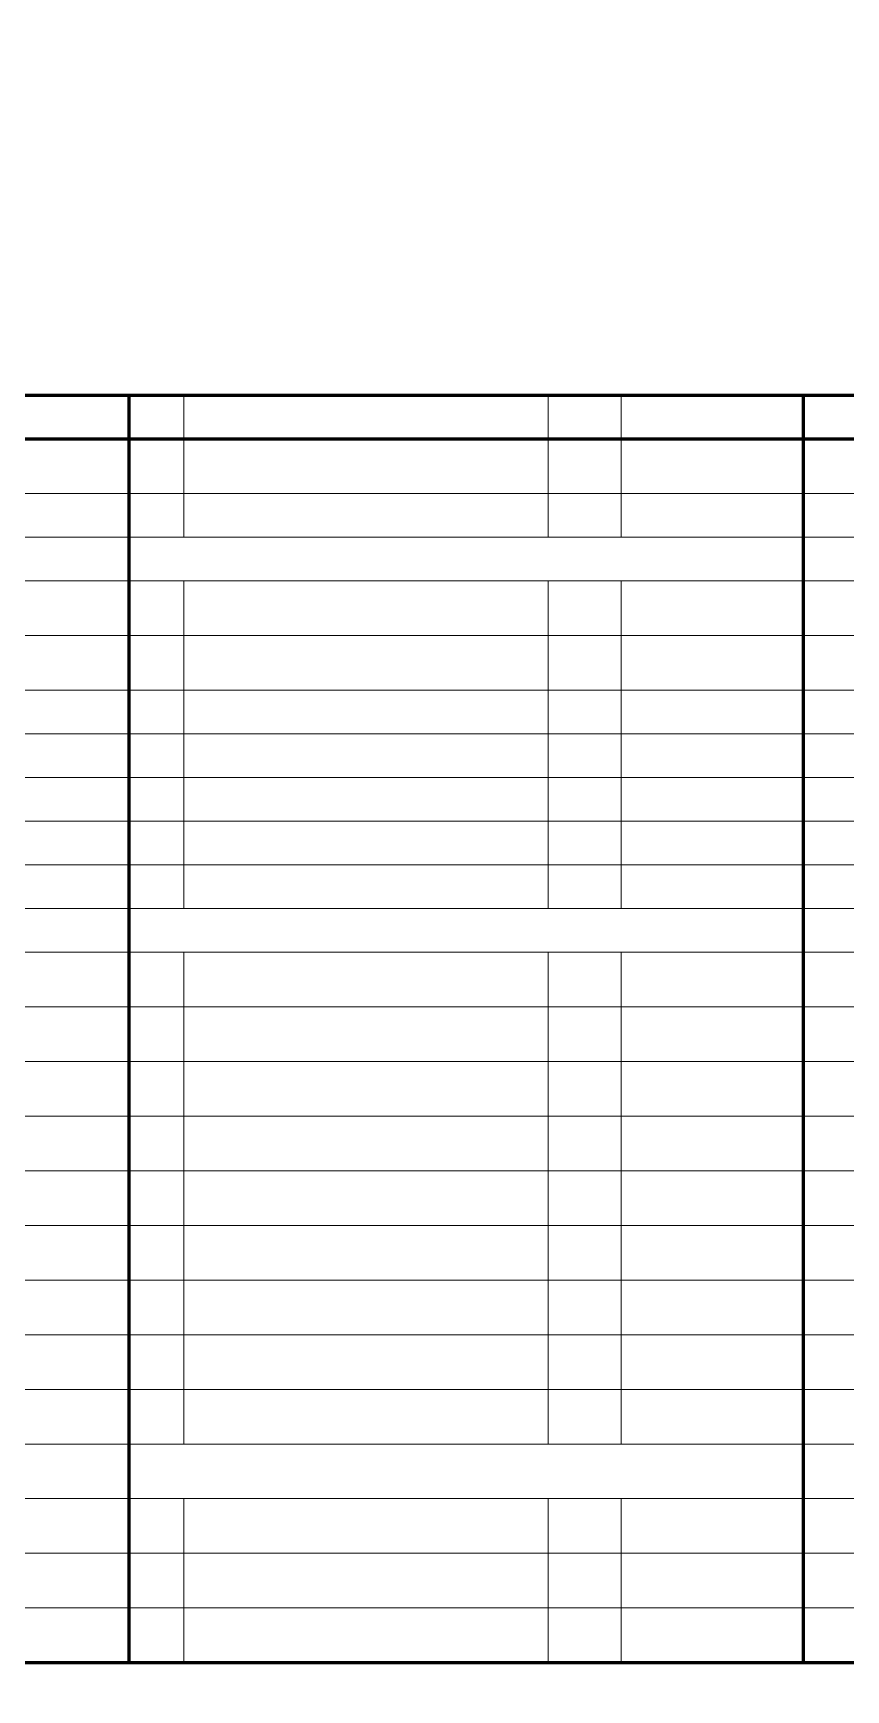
# Model space of a CAD drawing. Header units: millimetres. Extents: x 0 to 1680, y 0 to 594.
# Drawn here: x 249.1 to 397.8, y 0 to 303.2 of the extents above; entities that cross this region are included whole.
import ezdxf

# ---------------------------------------------------------------- set-up
doc = ezdxf.new("R2010")
doc.units = ezdxf.units.MM
doc.linetypes.add('K5LT32792', pattern=[0])
doc.linetypes.add('K5LT32794', pattern=[0])
doc.layers.add('Системный слой', color=7, linetype='Continuous')

# ---------------------------------------------------------------- blocks, each defined once
blk = doc.blocks.new('U1188')
at = {"layer": 'Системный слой', "color": 5, "linetype": 'K5LT32792', "lineweight": 60, "true_color": 0x0000ff}
for p, q in [((20, 237), (516.67, 237)), ((266.67, 229), (266.67, 237)), ((390, 229), (390, 237)), ((143.33, 229), (266.67, 229)), ((266.67, 211), (266.67, 229)), ((266.67, 229), (390, 229)), ((390, 229), (516.67, 229)), ((390, 211), (390, 229)), ((266.67, 203), (266.67, 211)), ((390, 203), (390, 211)), ((266.67, 193), (266.67, 203)), ((390, 193), (390, 203)), ((266.67, 183), (266.67, 193)), ((390, 183), (390, 193)), ((266.67, 175), (266.67, 183)), ((390, 175), (390, 183)), ((266.67, 167), (266.67, 175)), ((390, 167), (390, 175)), ((266.67, 159), (266.67, 167)), ((390, 159), (390, 167)), ((266.67, 151), (266.67, 159)), ((390, 151), (390, 159)), ((266.67, 143), (266.67, 151)), ((390, 143), (390, 151)), ((266.67, 135), (266.67, 143)), ((390, 135), (390, 143)), ((266.67, 125), (266.67, 135)), ((390, 125), (390, 135)), ((266.67, 115), (266.67, 125)), ((390, 115), (390, 125)), ((266.67, 85), (266.67, 115)), ((390, 85), (390, 115)), ((266.67, 85), (266.67, 95)), ((390, 85), (390, 95)), ((266.67, 75), (266.67, 85)), ((390, 55), (390, 85)), ((266.67, 55), (266.67, 75)), ((266.67, 45), (266.67, 55)), ((390, 45), (390, 55)), ((266.67, 5), (266.67, 45)), ((390, 5), (390, 45)), ((233.33, 5), (516.67, 5))]:
    blk.add_line(p, q, dxfattribs=at)
at = {"layer": 'Системный слой', "color": 7, "linetype": 'K5LT32794', "lineweight": 18}
for p, q in [((276.67, 229), (276.67, 237)), ((343.33, 229), (343.33, 237)), ((356.67, 229), (356.67, 237)), ((276.67, 211), (276.67, 229)), ((343.33, 211), (343.33, 229)), ((356.67, 211), (356.67, 229)), ((143.33, 219), (266.67, 219)), ((266.67, 219), (390, 219)), ((390, 219), (516.67, 219)), ((143.33, 211), (266.67, 211)), ((266.67, 211), (390, 211)), ((390, 211), (516.67, 211)), ((143.33, 203), (266.67, 203)), ((266.67, 203), (390, 203)), ((276.67, 193), (276.67, 203)), ((343.33, 193), (343.33, 203)), ((356.67, 193), (356.67, 203)), ((390, 203), (516.67, 203)), ((143.33, 193), (390, 193)), ((276.67, 183), (276.67, 193)), ((343.33, 183), (343.33, 193)), ((356.67, 183), (356.67, 193)), ((390, 193), (516.67, 193)), ((143.33, 183), (390, 183)), ((276.67, 175), (276.67, 183)), ((343.33, 175), (343.33, 183)), ((356.67, 175), (356.67, 183)), ((390, 183), (516.67, 183)), ((143.33, 175), (266.67, 175)), ((266.67, 175), (390, 175)), ((276.67, 167), (276.67, 175)), ((343.33, 167), (343.33, 175)), ((356.67, 167), (356.67, 175)), ((390, 175), (516.67, 175)), ((143.33, 167), (266.67, 167)), ((266.67, 167), (390, 167)), ((276.67, 159), (276.67, 167)), ((343.33, 159), (343.33, 167)), ((356.67, 159), (356.67, 167)), ((390, 167), (516.67, 167)), ((143.33, 159), (266.67, 159)), ((266.67, 159), (390, 159)), ((276.67, 151), (276.67, 159)), ((343.33, 151), (343.33, 159)), ((356.67, 151), (356.67, 159)), ((390, 159), (516.67, 159)), ((110, 151), (266.67, 151)), ((266.67, 151), (390, 151)), ((276.67, 143), (276.67, 151)), ((343.33, 143), (343.33, 151)), ((356.67, 143), (356.67, 151)), ((390, 151), (516.67, 151)), ((110, 143), (266.67, 143)), ((266.67, 143), (390, 143)), ((390, 143), (516.67, 143)), ((110, 135), (266.67, 135)), ((266.67, 135), (390, 135)), ((276.67, 125), (276.67, 135)), ((343.33, 125), (343.33, 135)), ((356.67, 125), (356.67, 135)), ((390, 135), (516.67, 135)), ((110, 125), (266.67, 125)), ((266.67, 125), (390, 125)), ((276.67, 115), (276.67, 125)), ((343.33, 115), (343.33, 125)), ((356.67, 115), (356.67, 125)), ((390, 125), (516.67, 125)), ((143.33, 115), (266.67, 115)), ((266.67, 115), (390, 115)), ((276.67, 85), (276.67, 115)), ((343.33, 85), (343.33, 115)), ((356.67, 85), (356.67, 115)), ((390, 115), (400, 115)), ((233.33, 105), (266.67, 105)), ((266.67, 105), (390, 105)), ((390, 105), (513.33, 105)), ((143.33, 95), (266.67, 95)), ((266.67, 95), (390, 95)), ((276.67, 85), (276.67, 95)), ((343.33, 85), (343.33, 95)), ((356.67, 85), (356.67, 95)), ((390, 95), (400, 95)), ((143.33, 85), (266.67, 85)), ((266.67, 85), (390, 85)), ((276.67, 45), (276.67, 85)), ((343.33, 45), (343.33, 85)), ((356.67, 45), (356.67, 85)), ((390, 85), (400, 85)), ((143.33, 75), (266.67, 75)), ((266.67, 75), (276.67, 75)), ((276.67, 75), (343.33, 75)), ((343.33, 75), (356.67, 75)), ((356.67, 75), (390, 75)), ((390, 75), (400, 75)), ((143.33, 65), (266.67, 65)), ((266.67, 65), (276.67, 65)), ((276.67, 65), (343.33, 65)), ((343.33, 65), (356.67, 65)), ((356.67, 65), (390, 65)), ((390, 65), (400, 65)), ((233.33, 55), (266.67, 55)), ((266.67, 55), (390, 55)), ((390, 55), (400, 55)), ((233.33, 45), (266.67, 45)), ((266.67, 45), (390, 45)), ((390, 45), (400, 45)), ((233.33, 35), (266.67, 35)), ((266.67, 35), (276.67, 35)), ((276.67, 35), (343.33, 35)), ((276.67, 5), (276.67, 35)), ((343.33, 5), (343.33, 35)), ((343.33, 35), (356.67, 35)), ((356.67, 5), (356.67, 35)), ((356.67, 35), (390, 35)), ((390, 35), (400, 35)), ((233.33, 25), (266.67, 25)), ((266.67, 25), (276.67, 25)), ((276.67, 25), (343.33, 25)), ((343.33, 25), (356.67, 25)), ((356.67, 25), (390, 25)), ((390, 25), (400, 25)), ((233.33, 15), (266.67, 15)), ((266.67, 15), (276.67, 15)), ((276.67, 15), (343.33, 15)), ((343.33, 15), (356.67, 15)), ((356.67, 15), (390, 15)), ((390, 15), (400, 15))]:
    blk.add_line(p, q, dxfattribs=at)

msp = doc.modelspace()

# ---------------------------------------------------------------- block references
at = {"layer": 'Системный слой'}
msp.add_blockref('U1188', (0, 0), dxfattribs=at)

doc.saveas('drawing.dxf')
